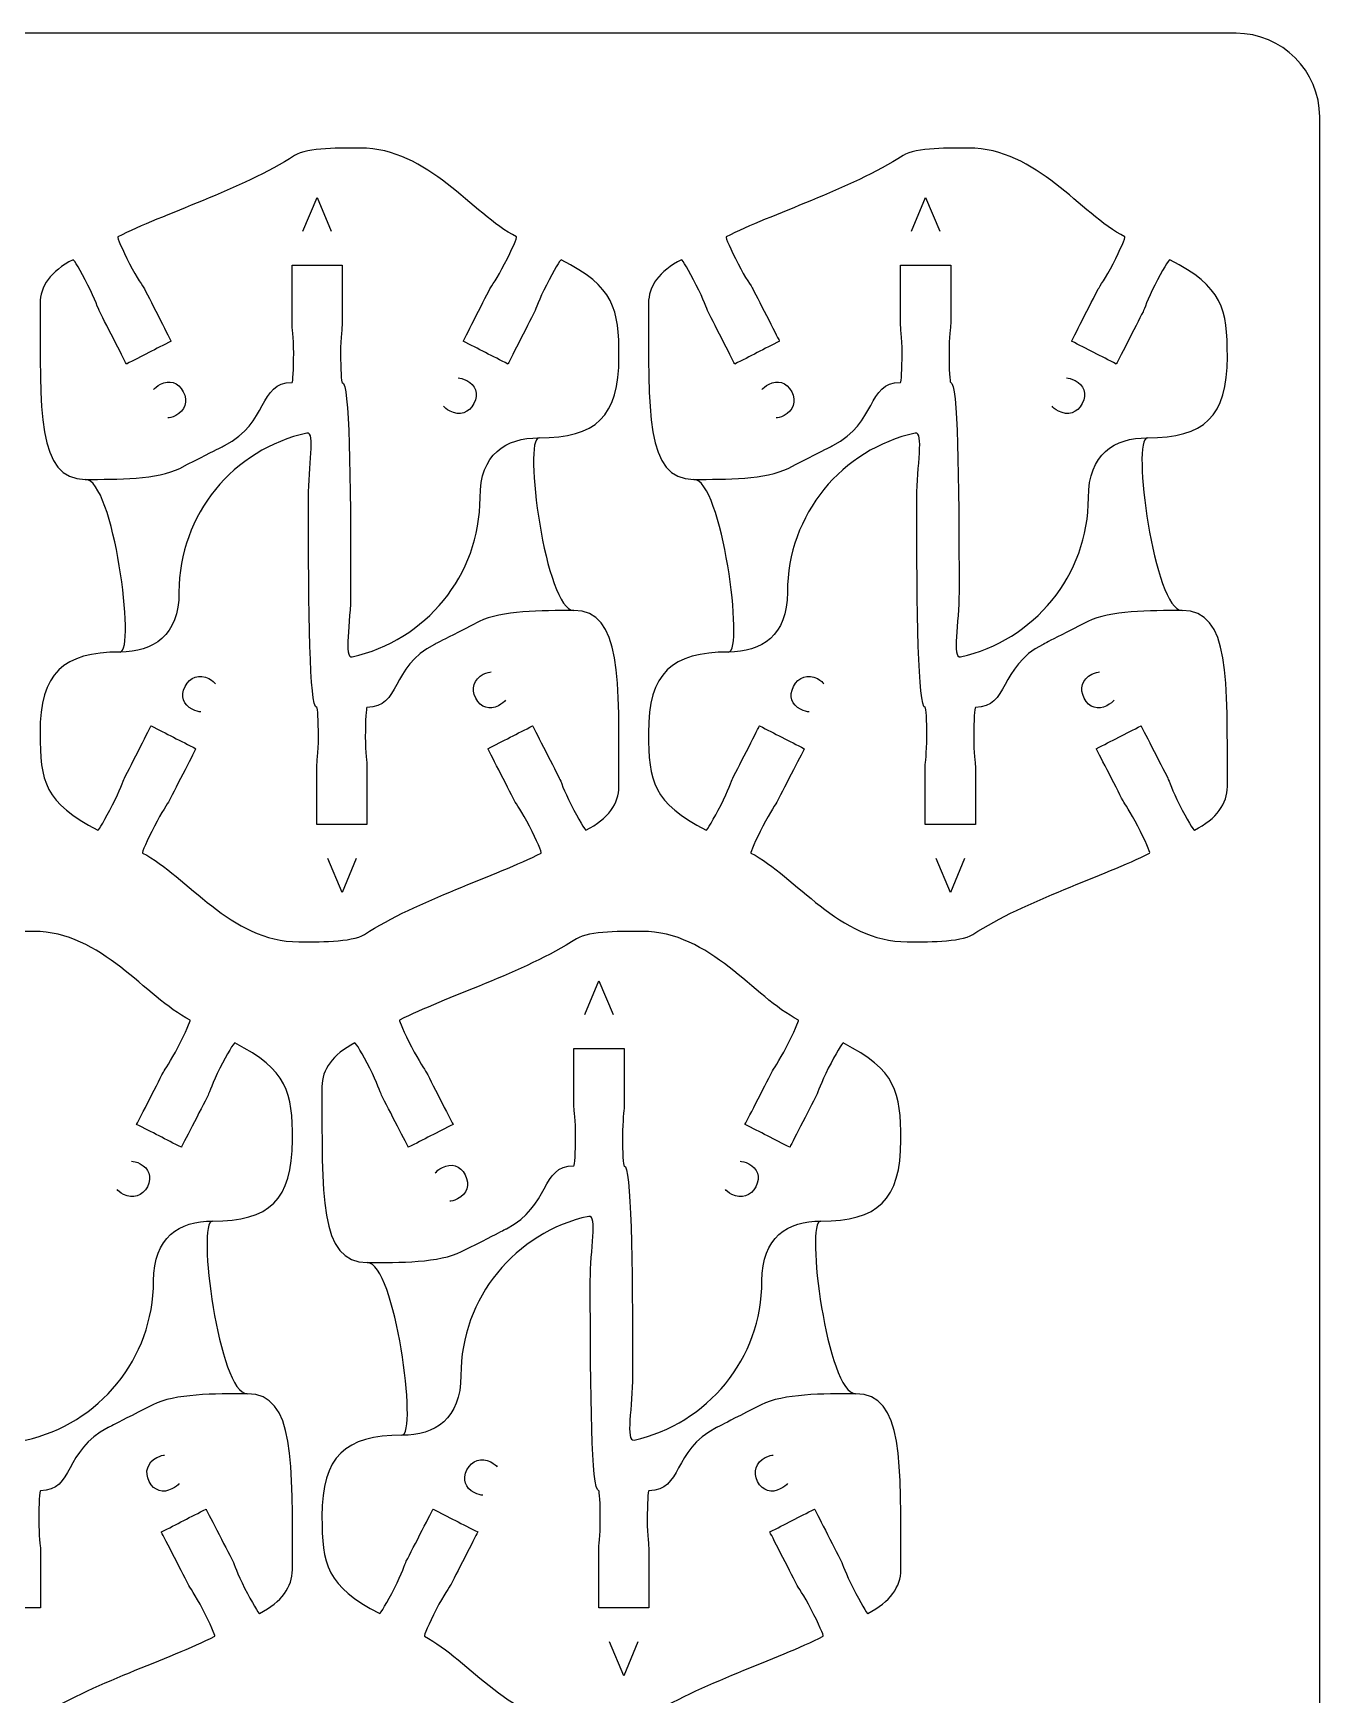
# Model space of a CAD drawing. Extents: x 0 to 300, y 0 to 300.
# Drawn here: x 223.2 to 300, y 200.8 to 300.1 of the extents above; entities that cross this region are included whole.
import ezdxf

# ---------------------------------------------------------------- set-up
doc = ezdxf.new("R2010")
doc.units = 0
doc.header["$MEASUREMENT"] = 0
doc.layers.add('DEFAULT', color=7, linetype='CONTINUOUS')

msp = doc.modelspace()

# ---------------------------------------------------------------- linework, layer by layer
at = {"layer": 'DEFAULT', "color": 250}
for points in [[(239.268, 288.269), (240.105, 290.29), (240.959, 288.269)], [(275.608, 288.269), (276.447, 290.29), (277.3, 288.269)], [(242.435, 250.787), (241.598, 248.766), (240.745, 250.787)], [(278.776, 250.787), (277.938, 248.766), (277.085, 250.787)], [(256.105, 241.474), (256.943, 243.496), (257.796, 241.474)], [(259.273, 203.992), (258.435, 201.971), (257.582, 203.992)]]:
    msp.add_lwpolyline(points, dxfattribs=at)
at = {"layer": 'DEFAULT', "color": 1}
for points, knots in [([(295, 0.1), (198.333, 0.1), (101.667, 0.1), (5, 0.1), (2.25, 0.1), (0, 2.35), (0, 5.1), (0, 101.767), (0, 198.433), (0, 295.1), (0, 297.85), (2.25, 300.1), (5, 300.1), (101.667, 300.1), (198.333, 300.1), (295, 300.1), (297.75, 300.1), (300, 297.85), (300, 295.1), (300, 198.433), (300, 101.767), (300, 5.1), (300, 2.35), (297.75, 0.1), (295, 0.1)], [0, 0, 0, 0, 822.047, 822.047, 822.047, 823.047, 823.047, 823.047, 1645.094, 1645.094, 1645.094, 1646.094, 1646.094, 1646.094, 2468.141, 2468.141, 2468.141, 2469.141, 2469.141, 2469.141, 3291.188, 3291.188, 3291.188, 3292.188, 3292.188, 3292.188, 3292.188]), ([(254.694, 286.569), (257.867, 284.946), (258.142, 283.631), (258.142, 280.776), (258.142, 277.156), (256.748, 275.928), (253.365, 275.928), (251.384, 275.928), (249.844, 274.956), (249.844, 272.352), (249.844, 267.696), (246.573, 263.805), (242.202, 262.845), (241.673, 262.746), (242.114, 264.852), (242.114, 266.697), (242.114, 273.629), (242.047, 279.235), (241.613, 279.235), (241.557, 279.235), (241.514, 280.018), (241.514, 280.985), (241.514, 281.955), (241.613, 282.562), (241.613, 282.738), (241.613, 283.905), (241.613, 285.071), (241.613, 286.238), (240.614, 286.238), (239.614, 286.238), (238.615, 286.238), (238.615, 285.071), (238.615, 283.905), (238.615, 282.738), (238.615, 282.562), (238.713, 281.955), (238.713, 280.985), (238.713, 280.018), (238.668, 279.235), (238.615, 279.235), (236.586, 279.235), (237.248, 276.834), (234.576, 275.468), (234.576, 275.468), (234.578, 275.465), (231.904, 274.105), (230.601, 273.442), (228.175, 273.446), (226.264, 273.446), (223.379, 273.446), (223.565, 277.491), (223.565, 283.962), (223.565, 284.969), (224.19, 285.882), (225.533, 286.569), (225.583, 286.595), (225.978, 285.916), (226.42, 285.056), (226.858, 284.194), (227.048, 283.608), (227.125, 283.454), (227.524, 282.675), (228.721, 280.335), (228.721, 280.335), (229.611, 280.791), (230.502, 281.246), (231.393, 281.702), (231.393, 281.702), (230.196, 284.038), (229.797, 284.82), (229.719, 284.975), (229.352, 285.469), (228.911, 286.329), (228.472, 287.194), (228.156, 287.909), (228.205, 287.935), (230.876, 289.302), (235.614, 290.758), (238.766, 292.794), (239.523, 293.283), (241.645, 293.236), (242.688, 293.236), (246.763, 293.236), (249.351, 289.302), (252.023, 287.936), (252.072, 287.909), (251.756, 287.194), (251.314, 286.33), (250.875, 285.469), (250.508, 284.975), (250.431, 284.82), (250.032, 284.038), (248.835, 281.702), (248.835, 281.702), (249.726, 281.247), (250.616, 280.791), (251.507, 280.336), (251.507, 280.336), (252.704, 282.675), (253.102, 283.454), (253.18, 283.608), (253.37, 284.195), (253.808, 285.056), (254.25, 285.917), (254.645, 286.596), (254.694, 286.569)], [1, 1, 1, 1, 2, 2, 2, 3, 3, 3, 4, 4, 4, 5, 5, 5, 6, 6, 6, 7, 7, 7, 8, 8, 8, 9, 9, 9, 18.92, 18.92, 18.92, 27.42, 27.42, 27.42, 37.34, 37.34, 37.34, 38.34, 38.34, 38.34, 39.34, 39.34, 39.34, 40.34, 40.34, 40.34, 41.34, 41.34, 41.34, 42.34, 42.34, 42.34, 43.34, 43.34, 43.34, 44.34, 44.34, 44.34, 45.34, 45.34, 45.34, 46.34, 46.34, 46.34, 47.34, 47.34, 47.34, 55.846363, 55.846363, 55.846363, 56.846363, 56.846363, 56.846363, 57.846363, 57.846363, 57.846363, 58.846363, 58.846363, 58.846363, 59.846363, 59.846363, 59.846363, 60.846363, 60.846363, 60.846363, 61.846363, 61.846363, 61.846363, 62.846363, 62.846363, 62.846363, 63.846363, 63.846363, 63.846363, 64.846363, 64.846363, 64.846363, 73.352725, 73.352725, 73.352725, 74.352725, 74.352725, 74.352725, 75.352725, 75.352725, 75.352725, 76.352725, 76.352725, 76.352725, 76.352725]), ([(291.035, 286.569), (294.208, 284.946), (294.483, 283.631), (294.483, 280.776), (294.483, 277.156), (293.089, 275.928), (289.706, 275.928), (287.725, 275.928), (286.184, 274.956), (286.184, 272.352), (286.184, 267.696), (282.914, 263.805), (278.543, 262.845), (278.014, 262.746), (278.455, 264.852), (278.455, 266.697), (278.455, 273.629), (278.388, 279.235), (277.954, 279.235), (277.898, 279.235), (277.855, 280.018), (277.855, 280.985), (277.855, 281.955), (277.954, 282.562), (277.954, 282.738), (277.954, 283.905), (277.954, 285.071), (277.954, 286.238), (276.954, 286.238), (275.955, 286.238), (274.955, 286.238), (274.955, 285.071), (274.955, 283.905), (274.955, 282.738), (274.955, 282.562), (275.054, 281.955), (275.054, 280.985), (275.054, 280.018), (275.008, 279.235), (274.955, 279.235), (272.927, 279.235), (273.588, 276.834), (270.917, 275.468), (270.917, 275.468), (270.919, 275.465), (268.245, 274.105), (266.942, 273.442), (264.516, 273.446), (262.604, 273.446), (259.72, 273.446), (259.906, 277.491), (259.906, 283.962), (259.906, 284.969), (260.531, 285.882), (261.874, 286.569), (261.923, 286.595), (262.319, 285.916), (262.761, 285.056), (263.199, 284.194), (263.389, 283.608), (263.466, 283.454), (263.865, 282.675), (265.062, 280.335), (265.062, 280.335), (265.952, 280.791), (266.843, 281.246), (267.733, 281.702), (267.733, 281.702), (266.537, 284.038), (266.137, 284.82), (266.06, 284.975), (265.693, 285.469), (265.252, 286.329), (264.812, 287.194), (264.497, 287.909), (264.546, 287.935), (267.217, 289.302), (271.954, 290.758), (275.107, 292.794), (275.864, 293.283), (277.986, 293.236), (279.029, 293.236), (283.104, 293.236), (285.692, 289.302), (288.364, 287.936), (288.413, 287.909), (288.097, 287.194), (287.654, 286.33), (287.216, 285.469), (286.849, 284.975), (286.772, 284.82), (286.373, 284.038), (285.176, 281.702), (285.176, 281.702), (286.067, 281.247), (286.957, 280.791), (287.848, 280.336), (287.848, 280.336), (289.045, 282.675), (289.443, 283.454), (289.521, 283.608), (289.71, 284.195), (290.149, 285.056), (290.591, 285.917), (290.986, 286.596), (291.035, 286.569)], [1, 1, 1, 1, 2, 2, 2, 3, 3, 3, 4, 4, 4, 5, 5, 5, 6, 6, 6, 7, 7, 7, 8, 8, 8, 9, 9, 9, 18.92, 18.92, 18.92, 27.42, 27.42, 27.42, 37.34, 37.34, 37.34, 38.34, 38.34, 38.34, 39.34, 39.34, 39.34, 40.34, 40.34, 40.34, 41.34, 41.34, 41.34, 42.34, 42.34, 42.34, 43.34, 43.34, 43.34, 44.34, 44.34, 44.34, 45.34, 45.34, 45.34, 46.34, 46.34, 46.34, 47.34, 47.34, 47.34, 55.846363, 55.846363, 55.846363, 56.846363, 56.846363, 56.846363, 57.846363, 57.846363, 57.846363, 58.846363, 58.846363, 58.846363, 59.846363, 59.846363, 59.846363, 60.846363, 60.846363, 60.846363, 61.846363, 61.846363, 61.846363, 62.846363, 62.846363, 62.846363, 63.846363, 63.846363, 63.846363, 64.846363, 64.846363, 64.846363, 73.352725, 73.352725, 73.352725, 74.352725, 74.352725, 74.352725, 75.352725, 75.352725, 75.352725, 76.352725, 76.352725, 76.352725, 76.352725]), ([(227.01, 252.487), (223.838, 254.11), (223.562, 255.425), (223.562, 258.28), (223.562, 261.9), (224.957, 263.127), (228.339, 263.127), (230.321, 263.127), (231.861, 264.1), (231.861, 266.704), (231.861, 271.36), (235.131, 275.251), (239.502, 276.211), (240.031, 276.31), (239.59, 274.204), (239.59, 272.359), (239.59, 265.427), (239.658, 259.821), (240.091, 259.821), (240.148, 259.821), (240.19, 259.038), (240.19, 258.071), (240.19, 257.101), (240.091, 256.494), (240.091, 256.318), (240.091, 255.151), (240.091, 253.985), (240.091, 252.818), (241.091, 252.818), (242.091, 252.818), (243.09, 252.818), (243.09, 253.985), (243.09, 255.151), (243.09, 256.318), (243.09, 256.494), (242.991, 257.101), (242.991, 258.071), (242.991, 259.038), (243.037, 259.821), (243.09, 259.821), (245.119, 259.821), (244.457, 262.222), (247.128, 263.588), (247.128, 263.588), (247.126, 263.591), (249.8, 264.951), (251.103, 265.614), (253.529, 265.61), (255.441, 265.61), (258.325, 265.61), (258.14, 261.566), (258.14, 255.094), (258.14, 254.087), (257.514, 253.173), (256.171, 252.487), (256.122, 252.461), (255.726, 253.14), (255.285, 254), (254.846, 254.862), (254.657, 255.448), (254.579, 255.602), (254.18, 256.381), (252.983, 258.721), (252.983, 258.721), (252.093, 258.265), (251.203, 257.809), (250.312, 257.354), (250.312, 257.354), (251.508, 255.018), (251.908, 254.236), (251.985, 254.081), (252.352, 253.587), (252.794, 252.727), (253.233, 251.861), (253.549, 251.147), (253.5, 251.121), (250.828, 249.754), (246.091, 248.298), (242.938, 246.262), (242.181, 245.773), (240.059, 245.82), (239.016, 245.82), (234.942, 245.82), (232.353, 249.754), (229.681, 251.12), (229.632, 251.147), (229.948, 251.861), (230.391, 252.725), (230.829, 253.587), (231.196, 254.081), (231.273, 254.236), (231.672, 255.018), (232.869, 257.354), (232.869, 257.354), (231.979, 257.809), (231.088, 258.265), (230.197, 258.72), (230.197, 258.72), (229.001, 256.381), (228.602, 255.602), (228.524, 255.447), (228.335, 254.861), (227.897, 254), (227.455, 253.139), (227.059, 252.46), (227.01, 252.487)], [1, 1, 1, 1, 2, 2, 2, 3, 3, 3, 4, 4, 4, 5, 5, 5, 6, 6, 6, 7, 7, 7, 8, 8, 8, 9, 9, 9, 18.92, 18.92, 18.92, 27.42, 27.42, 27.42, 37.34, 37.34, 37.34, 38.34, 38.34, 38.34, 39.34, 39.34, 39.34, 40.34, 40.34, 40.34, 41.34, 41.34, 41.34, 42.34, 42.34, 42.34, 43.34, 43.34, 43.34, 44.34, 44.34, 44.34, 45.34, 45.34, 45.34, 46.34, 46.34, 46.34, 47.34, 47.34, 47.34, 55.845472, 55.845472, 55.845472, 56.845472, 56.845472, 56.845472, 57.845472, 57.845472, 57.845472, 58.845472, 58.845472, 58.845472, 59.845472, 59.845472, 59.845472, 60.845472, 60.845472, 60.845472, 61.845472, 61.845472, 61.845472, 62.845472, 62.845472, 62.845472, 63.845472, 63.845472, 63.845472, 64.845472, 64.845472, 64.845472, 73.351835, 73.351835, 73.351835, 74.351835, 74.351835, 74.351835, 75.351835, 75.351835, 75.351835, 76.351835, 76.351835, 76.351835, 76.351835]), ([(263.351, 252.487), (260.178, 254.11), (259.903, 255.425), (259.903, 258.28), (259.903, 261.9), (261.297, 263.127), (264.68, 263.127), (266.661, 263.127), (268.202, 264.1), (268.202, 266.704), (268.202, 271.36), (271.472, 275.251), (275.843, 276.211), (276.372, 276.31), (275.931, 274.204), (275.931, 272.359), (275.931, 265.427), (275.998, 259.821), (276.432, 259.821), (276.488, 259.821), (276.531, 259.038), (276.531, 258.071), (276.531, 257.101), (276.432, 256.494), (276.432, 256.318), (276.432, 255.151), (276.432, 253.985), (276.432, 252.818), (277.432, 252.818), (278.431, 252.818), (279.431, 252.818), (279.431, 253.985), (279.431, 255.151), (279.431, 256.318), (279.431, 256.494), (279.332, 257.101), (279.332, 258.071), (279.332, 259.038), (279.378, 259.821), (279.431, 259.821), (281.459, 259.821), (280.797, 262.222), (283.469, 263.588), (283.469, 263.588), (283.467, 263.591), (286.141, 264.951), (287.444, 265.614), (289.87, 265.61), (291.781, 265.61), (294.666, 265.61), (294.48, 261.566), (294.48, 255.094), (294.48, 254.087), (293.855, 253.173), (292.512, 252.487), (292.463, 252.461), (292.067, 253.14), (291.625, 254), (291.187, 254.862), (290.997, 255.448), (290.92, 255.602), (290.521, 256.381), (289.324, 258.721), (289.324, 258.721), (288.434, 258.265), (287.543, 257.809), (286.653, 257.354), (286.653, 257.354), (287.849, 255.018), (288.249, 254.236), (288.326, 254.081), (288.693, 253.587), (289.134, 252.727), (289.574, 251.861), (289.889, 251.147), (289.84, 251.121), (287.169, 249.754), (282.432, 248.298), (279.279, 246.262), (278.522, 245.773), (276.4, 245.82), (275.357, 245.82), (271.282, 245.82), (268.694, 249.754), (266.022, 251.12), (265.973, 251.147), (266.289, 251.861), (266.732, 252.725), (267.17, 253.587), (267.537, 254.081), (267.614, 254.236), (268.013, 255.018), (269.21, 257.354), (269.21, 257.354), (268.319, 257.809), (267.429, 258.265), (266.538, 258.72), (266.538, 258.72), (265.341, 256.381), (264.943, 255.602), (264.865, 255.447), (264.676, 254.861), (264.238, 254), (263.795, 253.139), (263.4, 252.46), (263.351, 252.487)], [1, 1, 1, 1, 2, 2, 2, 3, 3, 3, 4, 4, 4, 5, 5, 5, 6, 6, 6, 7, 7, 7, 8, 8, 8, 9, 9, 9, 18.92, 18.92, 18.92, 27.42, 27.42, 27.42, 37.34, 37.34, 37.34, 38.34, 38.34, 38.34, 39.34, 39.34, 39.34, 40.34, 40.34, 40.34, 41.34, 41.34, 41.34, 42.34, 42.34, 42.34, 43.34, 43.34, 43.34, 44.34, 44.34, 44.34, 45.34, 45.34, 45.34, 46.34, 46.34, 46.34, 47.34, 47.34, 47.34, 55.845472, 55.845472, 55.845472, 56.845472, 56.845472, 56.845472, 57.845472, 57.845472, 57.845472, 58.845472, 58.845472, 58.845472, 59.845472, 59.845472, 59.845472, 60.845472, 60.845472, 60.845472, 61.845472, 61.845472, 61.845472, 62.845472, 62.845472, 62.845472, 63.845472, 63.845472, 63.845472, 64.845472, 64.845472, 64.845472, 73.351835, 73.351835, 73.351835, 74.351835, 74.351835, 74.351835, 75.351835, 75.351835, 75.351835, 76.351835, 76.351835, 76.351835, 76.351835]), ([(235.191, 239.774), (238.363, 238.151), (238.638, 236.836), (238.638, 233.982), (238.638, 230.362), (237.244, 229.134), (233.862, 229.134), (231.88, 229.134), (230.34, 228.161), (230.34, 225.558), (230.34, 220.901), (227.07, 217.01), (222.699, 216.05), (222.17, 215.952), (222.611, 218.058), (222.611, 219.903), (222.611, 226.835), (222.544, 232.44), (222.11, 232.44), (222.053, 232.44), (222.011, 233.224), (222.011, 234.19), (222.011, 235.16), (222.11, 235.767), (222.11, 235.944), (222.11, 237.11), (222.11, 238.277), (222.11, 239.443), (221.11, 239.443), (220.111, 239.443), (219.111, 239.443), (219.111, 238.277), (219.111, 237.11), (219.111, 235.944), (219.111, 235.767), (219.21, 235.16), (219.21, 234.19), (219.21, 233.224), (219.164, 232.44), (219.111, 232.44), (217.083, 232.44), (217.744, 230.04), (215.073, 228.674), (215.073, 228.674), (215.075, 228.67), (212.401, 227.31), (211.097, 226.647), (208.672, 226.651), (206.76, 226.651), (203.876, 226.651), (204.061, 230.696), (204.061, 237.167), (204.061, 238.175), (204.686, 239.088), (206.03, 239.774), (206.079, 239.801), (206.475, 239.122), (206.916, 238.261), (207.355, 237.4), (207.544, 236.814), (207.621, 236.659), (208.02, 235.88), (209.217, 233.541), (209.217, 233.541), (210.108, 233.996), (210.998, 234.452), (211.889, 234.907), (211.889, 234.907), (210.692, 237.244), (210.293, 238.025), (210.215, 238.18), (209.849, 238.674), (209.407, 239.535), (208.968, 240.4), (208.652, 241.114), (208.701, 241.141), (211.373, 242.507), (216.11, 243.964), (219.262, 245.999), (220.02, 246.488), (222.142, 246.441), (223.185, 246.441), (227.259, 246.441), (229.848, 242.508), (232.519, 241.141), (232.569, 241.115), (232.252, 240.4), (231.81, 239.536), (231.372, 238.675), (231.005, 238.181), (230.928, 238.026), (230.528, 237.244), (229.332, 234.908), (229.332, 234.908), (230.222, 234.452), (231.113, 233.997), (232.003, 233.541), (232.003, 233.541), (233.2, 235.88), (233.599, 236.659), (233.677, 236.814), (233.866, 237.4), (234.304, 238.261), (234.746, 239.122), (235.142, 239.801), (235.191, 239.774)], [1, 1, 1, 1, 2, 2, 2, 3, 3, 3, 4, 4, 4, 5, 5, 5, 6, 6, 6, 7, 7, 7, 8, 8, 8, 9, 9, 9, 18.92, 18.92, 18.92, 27.42, 27.42, 27.42, 37.34, 37.34, 37.34, 38.34, 38.34, 38.34, 39.34, 39.34, 39.34, 40.34, 40.34, 40.34, 41.34, 41.34, 41.34, 42.34, 42.34, 42.34, 43.34, 43.34, 43.34, 44.34, 44.34, 44.34, 45.34, 45.34, 45.34, 46.34, 46.34, 46.34, 47.34, 47.34, 47.34, 55.845472, 55.845472, 55.845472, 56.845472, 56.845472, 56.845472, 57.845472, 57.845472, 57.845472, 58.845472, 58.845472, 58.845472, 59.845472, 59.845472, 59.845472, 60.845472, 60.845472, 60.845472, 61.845472, 61.845472, 61.845472, 62.845472, 62.845472, 62.845472, 63.845472, 63.845472, 63.845472, 64.845472, 64.845472, 64.845472, 73.351835, 73.351835, 73.351835, 74.351835, 74.351835, 74.351835, 75.351835, 75.351835, 75.351835, 76.351835, 76.351835, 76.351835, 76.351835]), ([(271.532, 239.774), (274.704, 238.151), (274.979, 236.836), (274.979, 233.982), (274.979, 230.362), (273.585, 229.134), (270.203, 229.134), (268.221, 229.134), (266.681, 228.161), (266.681, 225.558), (266.681, 220.901), (263.411, 217.01), (259.04, 216.05), (258.511, 215.952), (258.952, 218.058), (258.952, 219.903), (258.952, 226.835), (258.884, 232.44), (258.451, 232.44), (258.394, 232.44), (258.352, 233.224), (258.352, 234.19), (258.352, 235.16), (258.451, 235.767), (258.451, 235.944), (258.451, 237.11), (258.451, 238.277), (258.451, 239.443), (257.451, 239.443), (256.451, 239.443), (255.452, 239.443), (255.452, 238.277), (255.452, 237.11), (255.452, 235.944), (255.452, 235.767), (255.551, 235.16), (255.551, 234.19), (255.551, 233.224), (255.505, 232.44), (255.452, 232.44), (253.423, 232.44), (254.085, 230.04), (251.414, 228.674), (251.414, 228.674), (251.415, 228.67), (248.742, 227.31), (247.438, 226.647), (245.013, 226.651), (243.101, 226.651), (240.217, 226.651), (240.402, 230.696), (240.402, 237.167), (240.402, 238.175), (241.027, 239.088), (242.371, 239.774), (242.42, 239.801), (242.815, 239.122), (243.257, 238.261), (243.696, 237.4), (243.885, 236.814), (243.963, 236.659), (244.361, 235.88), (245.558, 233.541), (245.558, 233.541), (246.449, 233.996), (247.339, 234.452), (248.23, 234.907), (248.23, 234.907), (247.033, 237.244), (246.634, 238.025), (246.556, 238.18), (246.19, 238.674), (245.748, 239.535), (245.309, 240.4), (244.993, 241.114), (245.042, 241.141), (247.713, 242.507), (252.451, 243.964), (255.603, 245.999), (256.361, 246.488), (258.483, 246.441), (259.525, 246.441), (263.6, 246.441), (266.189, 242.508), (268.86, 241.141), (268.909, 241.115), (268.594, 240.4), (268.151, 239.536), (267.712, 238.675), (267.346, 238.181), (267.269, 238.026), (266.869, 237.244), (265.673, 234.908), (265.673, 234.908), (266.563, 234.452), (267.454, 233.997), (268.344, 233.541), (268.344, 233.541), (269.541, 235.88), (269.94, 236.659), (270.017, 236.814), (270.207, 237.4), (270.645, 238.261), (271.087, 239.122), (271.483, 239.801), (271.532, 239.774)], [1, 1, 1, 1, 2, 2, 2, 3, 3, 3, 4, 4, 4, 5, 5, 5, 6, 6, 6, 7, 7, 7, 8, 8, 8, 9, 9, 9, 18.92, 18.92, 18.92, 27.42, 27.42, 27.42, 37.34, 37.34, 37.34, 38.34, 38.34, 38.34, 39.34, 39.34, 39.34, 40.34, 40.34, 40.34, 41.34, 41.34, 41.34, 42.34, 42.34, 42.34, 43.34, 43.34, 43.34, 44.34, 44.34, 44.34, 45.34, 45.34, 45.34, 46.34, 46.34, 46.34, 47.34, 47.34, 47.34, 55.846363, 55.846363, 55.846363, 56.846363, 56.846363, 56.846363, 57.846363, 57.846363, 57.846363, 58.846363, 58.846363, 58.846363, 59.846363, 59.846363, 59.846363, 60.846363, 60.846363, 60.846363, 61.846363, 61.846363, 61.846363, 62.846363, 62.846363, 62.846363, 63.846363, 63.846363, 63.846363, 64.846363, 64.846363, 64.846363, 73.352725, 73.352725, 73.352725, 74.352725, 74.352725, 74.352725, 75.352725, 75.352725, 75.352725, 76.352725, 76.352725, 76.352725, 76.352725]), ([(207.507, 205.693), (204.334, 207.316), (204.059, 208.631), (204.059, 211.485), (204.059, 215.105), (205.453, 216.333), (208.836, 216.333), (210.817, 216.333), (212.357, 217.306), (212.357, 219.909), (212.357, 224.566), (215.628, 228.457), (219.999, 229.416), (220.528, 229.515), (220.087, 227.409), (220.087, 225.564), (220.087, 218.632), (220.154, 213.026), (220.588, 213.026), (220.644, 213.026), (220.686, 212.243), (220.686, 211.277), (220.686, 210.306), (220.588, 209.7), (220.588, 209.523), (220.588, 208.357), (220.588, 207.19), (220.588, 206.024), (221.588, 206.024), (222.587, 206.024), (223.587, 206.024), (223.587, 207.19), (223.587, 208.357), (223.587, 209.523), (223.587, 209.7), (223.487, 210.306), (223.487, 211.277), (223.487, 212.243), (223.533, 213.026), (223.587, 213.026), (225.615, 213.026), (224.953, 215.427), (227.624, 216.793), (227.624, 216.793), (227.623, 216.797), (230.296, 218.157), (231.6, 218.82), (234.026, 218.816), (235.937, 218.816), (238.822, 218.816), (238.636, 214.771), (238.636, 208.3), (238.636, 207.292), (238.011, 206.379), (236.668, 205.693), (236.619, 205.666), (236.223, 206.345), (235.781, 207.206), (235.343, 208.067), (235.153, 208.653), (235.076, 208.808), (234.677, 209.586), (233.48, 211.926), (233.48, 211.926), (232.589, 211.471), (231.699, 211.015), (230.809, 210.559), (230.809, 210.559), (232.005, 208.224), (232.404, 207.442), (232.482, 207.287), (232.848, 206.792), (233.29, 205.932), (233.729, 205.067), (234.045, 204.353), (233.996, 204.326), (231.325, 202.96), (226.587, 201.503), (223.435, 199.468), (222.677, 198.979), (220.556, 199.026), (219.513, 199.026), (215.438, 199.026), (212.849, 202.959), (210.178, 204.326), (210.129, 204.352), (210.445, 205.067), (210.887, 205.931), (211.326, 206.792), (211.692, 207.286), (211.77, 207.441), (212.169, 208.223), (213.366, 210.559), (213.366, 210.559), (212.475, 211.015), (211.585, 211.47), (210.694, 211.926), (210.694, 211.926), (209.497, 209.586), (209.098, 208.808), (209.021, 208.653), (208.831, 208.067), (208.393, 207.206), (207.951, 206.345), (207.556, 205.666), (207.507, 205.693)], [1, 1, 1, 1, 2, 2, 2, 3, 3, 3, 4, 4, 4, 5, 5, 5, 6, 6, 6, 7, 7, 7, 8, 8, 8, 9, 9, 9, 18.92, 18.92, 18.92, 27.42, 27.42, 27.42, 37.34, 37.34, 37.34, 38.34, 38.34, 38.34, 39.34, 39.34, 39.34, 40.34, 40.34, 40.34, 41.34, 41.34, 41.34, 42.34, 42.34, 42.34, 43.34, 43.34, 43.34, 44.34, 44.34, 44.34, 45.34, 45.34, 45.34, 46.34, 46.34, 46.34, 47.34, 47.34, 47.34, 55.845472, 55.845472, 55.845472, 56.845472, 56.845472, 56.845472, 57.845472, 57.845472, 57.845472, 58.845472, 58.845472, 58.845472, 59.845472, 59.845472, 59.845472, 60.845472, 60.845472, 60.845472, 61.845472, 61.845472, 61.845472, 62.845472, 62.845472, 62.845472, 63.845472, 63.845472, 63.845472, 64.845472, 64.845472, 64.845472, 73.351835, 73.351835, 73.351835, 74.351835, 74.351835, 74.351835, 75.351835, 75.351835, 75.351835, 76.351835, 76.351835, 76.351835, 76.351835]), ([(243.848, 205.693), (240.675, 207.316), (240.4, 208.631), (240.4, 211.485), (240.4, 215.105), (241.794, 216.333), (245.176, 216.333), (247.158, 216.333), (248.698, 217.306), (248.698, 219.909), (248.698, 224.566), (251.968, 228.457), (256.339, 229.416), (256.869, 229.515), (256.428, 227.409), (256.428, 225.564), (256.428, 218.632), (256.495, 213.026), (256.929, 213.026), (256.985, 213.026), (257.027, 212.243), (257.027, 211.277), (257.027, 210.306), (256.929, 209.7), (256.929, 209.523), (256.929, 208.357), (256.929, 207.19), (256.929, 206.024), (257.928, 206.024), (258.928, 206.024), (259.927, 206.024), (259.927, 207.19), (259.927, 208.357), (259.927, 209.523), (259.927, 209.7), (259.828, 210.306), (259.828, 211.277), (259.828, 212.243), (259.874, 213.026), (259.927, 213.026), (261.956, 213.026), (261.294, 215.427), (263.965, 216.793), (263.965, 216.793), (263.964, 216.797), (266.637, 218.157), (267.941, 218.82), (270.367, 218.816), (272.278, 218.816), (275.163, 218.816), (274.977, 214.771), (274.977, 208.3), (274.977, 207.292), (274.352, 206.379), (273.008, 205.693), (272.959, 205.666), (272.564, 206.345), (272.122, 207.206), (271.683, 208.067), (271.494, 208.653), (271.416, 208.808), (271.018, 209.586), (269.821, 211.926), (269.821, 211.926), (268.93, 211.471), (268.04, 211.015), (267.15, 210.559), (267.15, 210.559), (268.346, 208.224), (268.745, 207.442), (268.823, 207.287), (269.189, 206.792), (269.631, 205.932), (270.07, 205.067), (270.386, 204.353), (270.337, 204.326), (267.666, 202.96), (262.928, 201.503), (259.776, 199.468), (259.018, 198.979), (256.896, 199.026), (255.854, 199.026), (251.779, 199.026), (249.19, 202.959), (246.519, 204.326), (246.47, 204.352), (246.786, 205.067), (247.228, 205.931), (247.667, 206.792), (248.033, 207.286), (248.11, 207.441), (248.51, 208.223), (249.706, 210.559), (249.706, 210.559), (248.816, 211.015), (247.925, 211.47), (247.035, 211.926), (247.035, 211.926), (245.838, 209.586), (245.439, 208.808), (245.362, 208.653), (245.172, 208.067), (244.734, 207.206), (244.292, 206.345), (243.897, 205.666), (243.848, 205.693)], [1, 1, 1, 1, 2, 2, 2, 3, 3, 3, 4, 4, 4, 5, 5, 5, 6, 6, 6, 7, 7, 7, 8, 8, 8, 9, 9, 9, 18.92, 18.92, 18.92, 27.42, 27.42, 27.42, 37.34, 37.34, 37.34, 38.34, 38.34, 38.34, 39.34, 39.34, 39.34, 40.34, 40.34, 40.34, 41.34, 41.34, 41.34, 42.34, 42.34, 42.34, 43.34, 43.34, 43.34, 44.34, 44.34, 44.34, 45.34, 45.34, 45.34, 46.34, 46.34, 46.34, 47.34, 47.34, 47.34, 55.845472, 55.845472, 55.845472, 56.845472, 56.845472, 56.845472, 57.845472, 57.845472, 57.845472, 58.845472, 58.845472, 58.845472, 59.845472, 59.845472, 59.845472, 60.845472, 60.845472, 60.845472, 61.845472, 61.845472, 61.845472, 62.845472, 62.845472, 62.845472, 63.845472, 63.845472, 63.845472, 64.845472, 64.845472, 64.845472, 73.351835, 73.351835, 73.351835, 74.351835, 74.351835, 74.351835, 75.351835, 75.351835, 75.351835, 76.351835, 76.351835, 76.351835, 76.351835])]:
    msp.add_open_spline(points, degree=3, knots=knots, dxfattribs=at)
at = {"layer": 'DEFAULT', "color": 250}
for points in [[(230.333, 278.806), (230.397, 278.892), (230.545, 279.022), (230.764, 279.135), (231.271, 279.395), (231.817, 279.27), (232.119, 278.68), (232.407, 278.117), (232.222, 277.54), (231.664, 277.254), (231.44, 277.139), (231.274, 277.115), (231.196, 277.115)], [(248.537, 279.504), (248.644, 279.503), (248.836, 279.458), (249.055, 279.346), (249.562, 279.086), (249.779, 278.57), (249.477, 277.98), (249.189, 277.417), (248.612, 277.231), (248.054, 277.517), (247.83, 277.632), (247.713, 277.752), (247.668, 277.816)], [(266.674, 278.806), (266.737, 278.892), (266.886, 279.022), (267.105, 279.135), (267.612, 279.395), (268.158, 279.27), (268.46, 278.68), (268.748, 278.117), (268.562, 277.54), (268.005, 277.254), (267.781, 277.139), (267.615, 277.115), (267.537, 277.115)], [(284.877, 279.504), (284.985, 279.503), (285.177, 279.458), (285.396, 279.346), (285.903, 279.086), (286.12, 278.57), (285.818, 277.98), (285.53, 277.417), (284.953, 277.231), (284.395, 277.517), (284.171, 277.632), (284.054, 277.752), (284.009, 277.816)], [(233.166, 259.552), (233.059, 259.553), (232.867, 259.598), (232.648, 259.71), (232.141, 259.97), (231.924, 260.486), (232.226, 261.076), (232.514, 261.639), (233.091, 261.825), (233.649, 261.539), (233.873, 261.424), (233.99, 261.303), (234.035, 261.24)], [(251.37, 260.25), (251.306, 260.164), (251.158, 260.033), (250.939, 259.921), (250.432, 259.662), (249.886, 259.786), (249.584, 260.376), (249.295, 260.939), (249.481, 261.516), (250.039, 261.802), (250.263, 261.917), (250.429, 261.941), (250.507, 261.941)], [(269.507, 259.552), (269.4, 259.553), (269.207, 259.598), (268.989, 259.71), (268.482, 259.97), (268.264, 260.486), (268.566, 261.076), (268.855, 261.639), (269.432, 261.825), (269.99, 261.539), (270.214, 261.424), (270.331, 261.303), (270.376, 261.24)], [(287.711, 260.25), (287.647, 260.164), (287.498, 260.033), (287.28, 259.921), (286.773, 259.662), (286.227, 259.786), (285.925, 260.376), (285.636, 260.939), (285.822, 261.516), (286.38, 261.802), (286.604, 261.917), (286.77, 261.941), (286.848, 261.941)], [(229.033, 232.709), (229.14, 232.708), (229.333, 232.663), (229.552, 232.551), (230.059, 232.291), (230.276, 231.775), (229.974, 231.186), (229.685, 230.623), (229.108, 230.437), (228.55, 230.723), (228.326, 230.838), (228.21, 230.958), (228.164, 231.021)], [(247.171, 232.011), (247.234, 232.098), (247.383, 232.228), (247.602, 232.34), (248.109, 232.6), (248.654, 232.475), (248.956, 231.886), (249.245, 231.323), (249.059, 230.746), (248.501, 230.46), (248.277, 230.345), (248.111, 230.32), (248.033, 230.321)], [(265.374, 232.709), (265.481, 232.708), (265.674, 232.663), (265.892, 232.551), (266.399, 232.291), (266.617, 231.775), (266.315, 231.186), (266.026, 230.623), (265.449, 230.437), (264.891, 230.723), (264.667, 230.838), (264.551, 230.958), (264.505, 231.021)], [(231.866, 213.456), (231.803, 213.369), (231.654, 213.239), (231.435, 213.127), (230.928, 212.867), (230.383, 212.992), (230.08, 213.581), (229.792, 214.144), (229.978, 214.721), (230.535, 215.007), (230.76, 215.122), (230.926, 215.146), (231.004, 215.146)], [(250.004, 212.758), (249.897, 212.759), (249.704, 212.804), (249.485, 212.916), (248.978, 213.175), (248.761, 213.692), (249.063, 214.281), (249.352, 214.844), (249.929, 215.03), (250.486, 214.744), (250.71, 214.629), (250.827, 214.509), (250.872, 214.445)], [(268.207, 213.456), (268.144, 213.369), (267.995, 213.239), (267.776, 213.127), (267.269, 212.867), (266.723, 212.992), (266.421, 213.581), (266.133, 214.144), (266.319, 214.721), (266.876, 215.007), (267.101, 215.122), (267.266, 215.146), (267.344, 215.146)]]:
    msp.add_open_spline(points, degree=3, knots=[0, 0, 0, 0, 1, 1, 1, 2, 2, 2, 3, 3, 3, 4, 4, 4, 4], dxfattribs=at)
at = {"layer": 'DEFAULT', "color": 1}
for points in [[(253.365, 275.928), (252.39, 275.928), (253.76, 265.61), (255.441, 265.61)], [(289.706, 275.928), (288.731, 275.928), (290.101, 265.61), (291.782, 265.61)], [(228.339, 263.128), (229.314, 263.128), (227.945, 273.446), (226.264, 273.446)], [(264.68, 263.128), (265.655, 263.128), (264.285, 273.446), (262.604, 273.446)], [(233.862, 229.134), (232.886, 229.134), (234.256, 218.816), (235.937, 218.816)], [(270.203, 229.134), (269.227, 229.134), (270.597, 218.816), (272.278, 218.816)], [(245.176, 216.333), (246.152, 216.333), (244.782, 226.651), (243.101, 226.651)]]:
    msp.add_open_spline(points, degree=3, dxfattribs=at)

doc.saveas('drawing.dxf')
